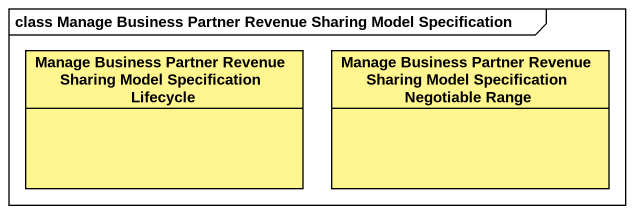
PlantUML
@startuml
mainframe class Manage Business Partner Revenue Sharing Model Specification
hide circle
hide empty members
class "Manage Business Partner Revenue Sharing Model Specification Lifecycle" as Manage_Business_Partner #FFF68F
class "Manage Business Partner Revenue Sharing Model Specification Negotiable Range" as Manage_Business_Partner_2 #FFF68F
@enduml
